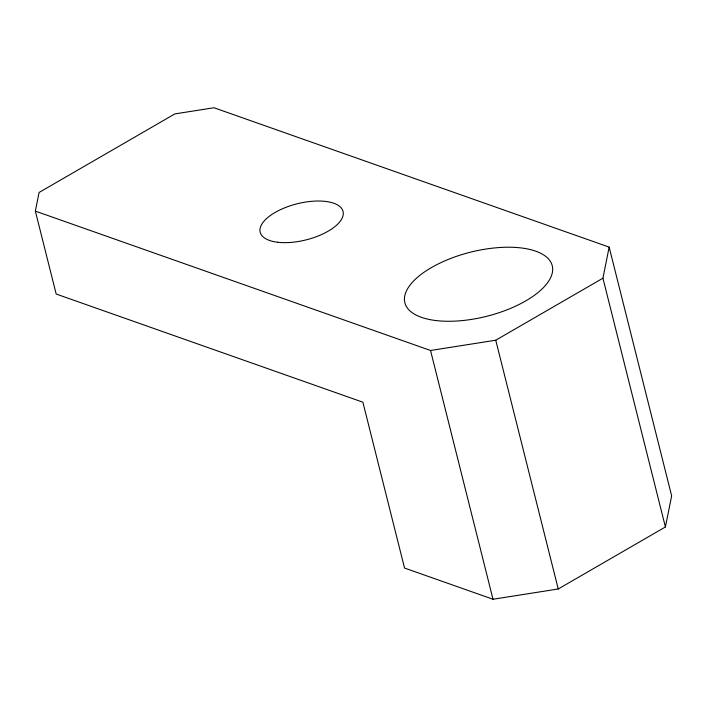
<?xml version="1.0" encoding="UTF-8"?>
<svg xmlns="http://www.w3.org/2000/svg" width="707" height="707" viewBox="0 0 707 707"><rect width="100%" height="100%" fill="white"/><g stroke="black" fill="none" stroke-linecap="round" stroke-linejoin="round"><path stroke-width="1.06" d="M35.35 211.11L39.088 192.463L174.85 113.907L213.982 107.747L609.16 247.123L671.65 495.89L665.411 526.962L558.238 588.984L493.018 599.253L404.545 568.048L362.885 402.203L56.18 294.032L35.35 211.11L430.536 350.486L495.748 340.217L602.93 278.196L609.16 247.123M602.93 278.196L665.411 526.962M495.748 340.217L558.238 588.984M430.536 350.486L493.018 599.253M435.556 320.501A75.967 33.061 -14.1 0 0 552.344 272.628A75.967 33.061 -14.1 0 0 447.778 259.61A75.967 33.061 -14.1 0 0 435.556 320.501M277.427 242.227A42.738 18.603 -14.1 0 0 343.116 215.299A42.738 18.603 -14.1 0 0 284.294 207.982A42.738 18.603 -14.1 0 0 277.427 242.227"/></g></svg>
